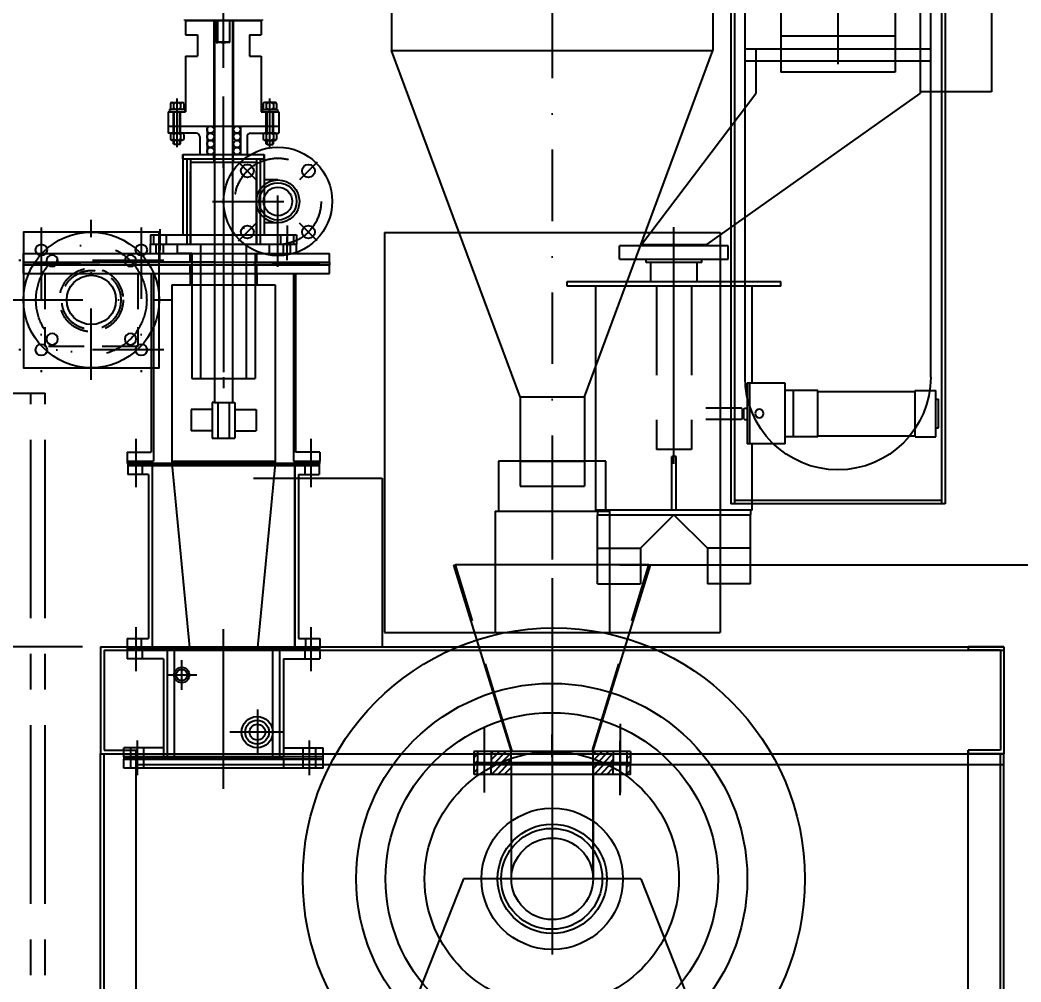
# Model space of a CAD drawing. Extents: x -24065 to -11187, y -102841 to -92978.
# Drawn here: x -22012 to -20610, y -95114 to -93767 of the extents above; entities that cross this region are included whole.
import ezdxf

# ---------------------------------------------------------------- set-up
doc = ezdxf.new("R2010")
doc.units = 0
doc.header["$LTSCALE"] = 200
doc.header["$MEASUREMENT"] = 0
doc.header["$PDMODE"] = 35
doc.header["$PDSIZE"] = 5
for name, pattern in [('CENTER', [2, 1.25, -0.25, 0.25, -0.25]), ('DASHDOT', [1, 0.5, -0.25, 0, -0.25]), ('DASHED2', [0.375, 0.25, -0.125]), ('HIDDEN', [0.375, 0.25, -0.125])]:
    doc.linetypes.add(name, pattern=pattern)
for name, color, linetype in [('CENTRO', 1, 'DASHDOT'), ('DIM', 1, 'Continuous'), ('M-4', 4, 'Continuous'), ('M2', 2, 'Continuous'), ('M3', 3, 'Continuous'), ('M4', 4, 'Continuous'), ('MC1', 8, 'CENTER'), ('MT1', 7, 'HIDDEN'), ('MT2', 1, 'DASHED2')]:
    doc.layers.add(name, color=color, linetype=linetype)
doc.styles.add('ROMANS', font='romans.shx')
doc.dimstyles.new('CEMI-1-10', dxfattribs={"dimscale": 10, "dimtxt": 2.5, "dimasz": 2.5, "dimexe": 1, "dimexo": 1, "dimtad": 1, "dimdec": 0, "dimtxsty": 'ROMANS', "dimcen": 0, "dimclrd": 1, "dimclre": 1, "dimclrt": 3, "dimadec": 0, "dimazin": 2, "dimtfac": 1, "dimtdec": 0, "dimtmove": 0, "dimatfit": 3, "dimfxl": 1.25, "dimlwd": -1, "dimlwe": -1, "dimarcsym": 1})
doc.dimstyles.new('CEMI-1. 25', dxfattribs={"dimscale": 25, "dimtxt": 2.5, "dimasz": 2.5, "dimexe": 1, "dimexo": 1, "dimtad": 1, "dimdec": 0, "dimtxsty": 'ROMANS', "dimcen": 0, "dimclrd": 1, "dimclre": 1, "dimclrt": 3, "dimadec": 0, "dimazin": 2, "dimtfac": 1, "dimtdec": 0, "dimtmove": 0, "dimatfit": 3, "dimfxl": 1.25, "dimlwd": -1, "dimlwe": -1, "dimarcsym": 1})

# ---------------------------------------------------------------- blocks, each defined once
blk = doc.blocks.new('desviador')
at = {"layer": 'M3'}
for p, q in [((2109.1, -17078.3, -7.8), (2261.1, -17078.3, -7.8)), ((2109.1, -17097.3, -7.8), (2109.1, -17078.3, -7.8)), ((2231.2, -17076.7, -7.8), (2139.1, -17076.7, -7.8)), ((2139.1, -17076.7, -7.8), (2139.1, -17078.3, -7.8)), ((2231.2, -17076.7, -7.8), (2231.2, -17078.3, -7.8)), ((2261.1, -17097.3, -7.8), (2261.1, -17078.3, -7.8)), ((2261.1, -17097.3, -7.8), (2109.1, -17097.3, -7.8)), ((2146.1, -17101.7, -7.8), (2146.1, -17097.3, -7.8)), ((2146.1, -17101.7, -7.8), (2224.1, -17101.7, -7.8)), ((2152.6, -17128.3, -7.8), (2152.6, -17101.7, -7.8)), ((2217.6, -17128.3, -7.8), (2217.6, -17101.7, -7.8)), ((2224.1, -17101.7, -7.8), (2224.1, -17097.3, -7.8)), ((2334.6, -17128.3, -7.8), (2035.6, -17128.3, -7.8)), ((2035.6, -17134.7, -7.8), (2035.6, -17128.3, -7.8)), ((2035.6, -17134.7, -7.8), (2334.6, -17134.7, -7.8)), ((2075.6, -17270.9, -7.8), (2075.6, -17134.7, -7.8)), ((2294.6, -17448.7, -7.8), (2294.6, -17134.7, -7.8)), ((2334.6, -17134.7, -7.8), (2334.6, -17128.3, -7.8)), ((2029.5, -17270.9, -7.8), (2082.5, -17270.9, -7.8)), ((2029.5, -17355.9, -7.8), (2029.5, -17270.9, -7.8)), ((2079.5, -17270.9, -7.8), (2079.5, -17355.9, -7.8)), ((2082.5, -17270.9, -7.8), (2082.5, -17355.9, -7.8)), ((1814.5, -17333.4, -7.8), (1814.5, -17293.4, -7.8)), ((1818.5, -17293.4, -7.8), (1814.5, -17293.4, -7.8)), ((1847.5, -17280.9, -7.8), (1818.5, -17280.9, -7.8)), ((1818.5, -17345.9, -7.8), (1818.5, -17280.9, -7.8)), ((1847.5, -17345.9, -7.8), (1847.5, -17280.9, -7.8)), ((1983.5, -17282.4, -7.8), (1847.5, -17282.4, -7.8)), ((1983.5, -17280.9, -7.8), (2029.5, -17280.9, -7.8)), ((1983.5, -17345.9, -7.8), (1983.5, -17280.9, -7.8)), ((2017.5, -17345.9, -7.8), (2017.5, -17280.9, -7.8)), ((1818.5, -17333.4, -7.8), (1814.5, -17333.4, -7.8)), ((1847.5, -17345.9, -7.8), (1818.5, -17345.9, -7.8)), ((1983.5, -17344.4, -7.8), (1847.5, -17344.4, -7.8)), ((1983.5, -17345.9, -7.8), (2029.5, -17345.9, -7.8)), ((2029.5, -17355.9, -7.8), (2082.5, -17355.9, -7.8)), ((2075.6, -17448.7, -7.8), (2075.6, -17355.9, -7.8)), ((2182.1, -17373.7, -7.8), (2188.1, -17373.7, -7.8)), ((2182.1, -17448.7, -7.8), (2182.1, -17373.7, -7.8)), ((2188.1, -17448.7, -7.8), (2188.1, -17373.7, -7.8)), ((2075.6, -17448.7, -7.8), (2294.6, -17448.7, -7.8)), ((2078.1, -17448.7, -7.8), (2078.1, -17455, -7.8)), ((2292.1, -17455, -7.8), (2078.1, -17455, -7.8)), ((2078.1, -17552, -7.8), (2078.1, -17455, -7.8)), ((2185.1, -17455, -7.8), (2138.1, -17502, -7.8)), ((2185.1, -17455, -7.8), (2232.1, -17502, -7.8)), ((2292.1, -17448.7, -7.8), (2292.1, -17455, -7.8)), ((2292.1, -17552, -7.8), (2292.1, -17455, -7.8)), ((2078.1, -17502, -7.8), (2138.1, -17502, -7.8)), ((2138.1, -17502, -7.8), (2138.1, -17552, -7.8)), ((2292.1, -17502, -7.8), (2232.1, -17502, -7.8)), ((2232.1, -17502, -7.8), (2232.1, -17552, -7.8)), ((2078.1, -17552, -7.8), (2138.1, -17552, -7.8)), ((2292.1, -17552, -7.8), (2232.1, -17552, -7.8))]:
    blk.add_line(p, q, dxfattribs=at)
blk.add_circle((2065.5, -17313.4, -7.8), 6, dxfattribs=at)
at = {"layer": 'MC1', "ltscale": 50}
blk.add_line((2185.1, -17383.7, -7.8), (2185.1, -17052.1, -7.8), dxfattribs=at)
at = {"layer": 'MT1', "ltscale": 2.5}
for p, q in [((2160.6, -17134.7, -7.8), (2160.6, -17363.7, -7.8)), ((2209.6, -17134.7, -7.8), (2209.6, -17363.7, -7.8)), ((2160.6, -17363.7, -7.8), (2209.6, -17363.7, -7.8))]:
    blk.add_line(p, q, dxfattribs=at)
at = {"layer": 'MT1'}
for p, q in [((2086.4, -17305.7, -7.8), (2082.5, -17305.7, -7.8)), ((2087.4, -17306.7, -7.8), (2086.4, -17305.7, -7.8)), ((2087.4, -17320.7, -7.8), (2087.4, -17306.7, -7.8)), ((2089.4, -17306.7, -7.8), (2090.4, -17305.7, -7.8)), ((2089.4, -17306.7, -7.8), (2089.4, -17320.7, -7.8)), ((2090.4, -17305.7, -7.8), (2160.6, -17305.7, -7.8)), ((2087.4, -17320.7, -7.8), (2086.4, -17321.7, -7.8)), ((2089.4, -17320.7, -7.8), (2090.4, -17321.7, -7.8)), ((2086.4, -17321.7, -7.8), (2082.5, -17321.7, -7.8)), ((2090.4, -17321.7, -7.8), (2160.6, -17321.7, -7.8))]:
    blk.add_line(p, q, dxfattribs=at)
blk = doc.blocks.new('hjhjghjg')
at = {"layer": 'CENTRO'}
blk.add_line((-6243.7, -16380), (-6243.7, -17499.4), dxfattribs=at)
at = {"layer": 'M3'}
for p, q in [((-6468.7, -16431.4), (-6468.7, -16641.4)), ((-6468.7, -16431.4), (-6018.7, -16431.4)), ((-6018.7, -16431.4), (-6018.7, -16641.4)), ((-6468.7, -16641.4), (-6018.7, -16641.4)), ((-6288.7, -17126.4), (-6468.7, -16641.4)), ((-6198.7, -17126.4), (-6018.7, -16641.4)), ((-6478.7, -16896.4), (-6478.7, -17456.4)), ((-6478.7, -16896.4), (-6008.7, -16896.4)), ((-6008.7, -16896.4), (-6008.7, -17456.4)), ((-6288.7, -17126.4), (-6288.7, -17251.4)), ((-6288.7, -17126.4), (-6198.7, -17126.4)), ((-6198.7, -17126.4), (-6198.7, -17251.4)), ((-6318.7, -17216.4), (-6318.7, -17286.4)), ((-6168.7, -17216.4), (-6318.7, -17216.4)), ((-6288.7, -17216.4), (-6198.7, -17216.4)), ((-6168.7, -17286.4), (-6168.7, -17216.4)), ((-6288.7, -17251.4), (-6198.7, -17251.4)), ((-6323.7, -17286.4), (-6323.7, -17456.4)), ((-6323.7, -17286.4), (-6163.7, -17286.4)), ((-6318.7, -17286.4), (-6168.7, -17286.4)), ((-6163.7, -17286.4), (-6163.7, -17456.4)), ((-6478.7, -17456.4), (-6008.7, -17456.4))]:
    blk.add_line(p, q, dxfattribs=at)
blk = doc.blocks.new('fgdf')
at = {"layer": 'DIM', "true_color": 0x939598}
h = blk.add_hatch(dxfattribs=at)
h.set_pattern_fill('ANSI31', color=252, scale=2)
h.set_pattern_definition([(45, (-633680.354, 15213.3335), (-4.49012806, 4.49012806), [])])
h.paths.add_polyline_path([(-4956.8, -17726.7), (-4984.8, -17726.7), (-4984.8, -17710.7), (-4956.8, -17710.7)])
h.paths.add_polyline_path([(-5003.8, -17726.7), (-5008.8, -17726.7), (-5008.8, -17710.7), (-5003.8, -17710.7)])
h.paths.add_polyline_path([(-4813.8, -17726.7), (-4841.8, -17726.7), (-4841.8, -17710.7), (-4813.8, -17710.7)])
h.paths.add_polyline_path([(-4789.8, -17726.7), (-4794.8, -17726.7), (-4794.8, -17710.7), (-4789.8, -17710.7)])
at = {"layer": 'CENTRO'}
for p, q in [((-4899.3, -17341.6), (-4899.3, -17752.5)), ((-4994.3, -17677.1), (-4994.3, -17767.8)), ((-4804.3, -17672), (-4804.3, -17767.8))]:
    blk.add_line(p, q, dxfattribs=at)
at = {"layer": 'M4'}
for p, q in [((-5036.9, -17449.6), (-5034.7, -17448.9)), ((-4956.4, -17710.7), (-5036.9, -17449.6)), ((-4763.8, -17448.9), (-5034.7, -17448.9)), ((-4842.2, -17710.7), (-4761.6, -17449.6)), ((-4761.6, -17449.6), (-4763.8, -17448.9)), ((-5008.8, -17710.7), (-5008.8, -17726.7)), ((-4789.8, -17710.7), (-5008.8, -17710.7)), ((-4789.8, -17710.7), (-5008.8, -17710.7)), ((-5003.8, -17710.7), (-5003.8, -17726.7)), ((-4984.8, -17710.7), (-4984.8, -17726.7)), ((-4956.8, -17726.7), (-4956.8, -17710.7)), ((-4841.8, -17726.7), (-4841.8, -17710.7)), ((-4813.8, -17710.7), (-4813.8, -17726.7)), ((-4794.8, -17710.7), (-4794.8, -17726.7)), ((-4789.8, -17710.7), (-4789.8, -17726.7)), ((-4789.8, -17726.7), (-5008.8, -17726.7))]:
    blk.add_line(p, q, dxfattribs=at)
at = {"layer": 'MT2', "ltscale": 2.5}
for p, q in [((-4956.4, -17707.2), (-5034.7, -17448.9)), ((-4842.2, -17707.2), (-4763.8, -17448.9)), ((-4956.4, -17707.2), (-4956.4, -17710.7)), ((-4842.2, -17710.7), (-4842.2, -17707.2))]:
    blk.add_line(p, q, dxfattribs=at)
blk = doc.blocks.new('moinhokjjh')
at = {"layer": 'DIM', "true_color": 0x939598}
h = blk.add_hatch(dxfattribs=at)
h.set_pattern_fill('ANSI31', color=252, scale=2)
h.set_pattern_definition([(45, (-635024.8145, 15123.4), (-4.49012806, 4.49012806), [])])
h.paths.add_polyline_path([(-6301.2, -17974.7), (-6329.2, -17974.7), (-6329.2, -17990.7), (-6301.2, -17990.7)])
h.paths.add_polyline_path([(-6348.2, -17974.7), (-6353.2, -17974.7), (-6353.2, -17990.7), (-6348.2, -17990.7)])
h.paths.add_polyline_path([(-6158.2, -17974.7), (-6186.2, -17974.7), (-6186.2, -17990.7), (-6158.2, -17990.7)])
h.paths.add_polyline_path([(-6134.2, -17974.7), (-6139.2, -17974.7), (-6139.2, -17990.7), (-6134.2, -17990.7)])
at = {"layer": 'DIM'}
blk.add_line((-6243.7, -17750), (-6243.7, -18243.1), dxfattribs=at)
at = {"layer": 'M2'}
for p, q in [((-6353.2, -17990.7), (-6353.2, -17974.7)), ((-6134.2, -17974.7), (-6353.2, -17974.7)), ((-6348.2, -17990.7), (-6348.2, -17974.7)), ((-6329.2, -17990.7), (-6329.2, -17974.7)), ((-6301.2, -17974.7), (-6301.2, -17990.7)), ((-6300.9, -17974.7), (-6186.6, -17974.7)), ((-6300.9, -18137), (-6300.9, -17974.7)), ((-6294.9, -17974.9), (-6294.9, -17974.7)), ((-6186.6, -18137), (-6186.6, -17974.7)), ((-6186.2, -17974.7), (-6186.2, -18137)), ((-6158.2, -17990.7), (-6158.2, -17974.7)), ((-6139.2, -17990.7), (-6139.2, -17974.7)), ((-6134.2, -17990.7), (-6134.2, -17974.7)), ((-6134.2, -17990.7), (-6353.2, -17990.7)), ((-6134.2, -17990.7), (-6353.2, -17990.7))]:
    blk.add_line(p, q, dxfattribs=at)
blk.add_circle((-6243.7, -18137), 57.1, dxfattribs=at)
at = {"layer": 'M3'}
for p, q in [((-6367.7, -18137), (-6472.1, -18399.9)), ((-6119.7, -18137), (-6367.7, -18137)), ((-6119.7, -18137), (-6015.4, -18399.9)), ((-5941.2, -18399.9), (-6546.2, -18399.9)), ((-6546.2, -18422), (-6546.2, -18399.9)), ((-5941.2, -18422), (-5941.2, -18399.9)), ((-6876.2, -18422), (-6926.2, -18422)), ((-6926.2, -18422), (-6926.2, -18427)), ((-6881.2, -18427), (-6926.2, -18427)), ((-6881.2, -18427), (-6881.2, -18567)), ((-6876.2, -18422), (-6876.2, -18572)), ((-5991.2, -18422), (-6876.2, -18422)), ((-6496.2, -18422), (-6546.2, -18422)), ((-6546.2, -18422), (-6546.2, -18427)), ((-6501.2, -18427), (-6546.2, -18427)), ((-6501.2, -18427), (-6501.2, -18567)), ((-6496.2, -18422), (-6496.2, -18572)), ((-5991.2, -18422), (-5991.2, -18572)), ((-5991.2, -18422), (-5941.2, -18422)), ((-5986.2, -18427), (-5986.2, -18567)), ((-5986.2, -18427), (-5941.2, -18427)), ((-5941.2, -18422), (-5941.2, -18427)), ((-6881.2, -18567), (-6926.2, -18567)), ((-6926.2, -18567), (-6926.2, -18572)), ((-6501.2, -18567), (-6546.2, -18567)), ((-6546.2, -18567), (-6546.2, -18572)), ((-5986.2, -18567), (-5941.2, -18567)), ((-5941.2, -18567), (-5941.2, -18572)), ((-6876.2, -18572), (-6926.2, -18572)), ((-5991.2, -18572), (-6876.2, -18572)), ((-6496.2, -18572), (-6546.2, -18572)), ((-5991.2, -18572), (-5941.2, -18572))]:
    blk.add_line(p, q, dxfattribs=at)
for centre, radius in [((-6241.5, -18137), 351.5), ((-6244.3, -18137), 273.7), ((-6244.3, -18137), 232.7), ((-6244.3, -18137), 178), ((-6243.7, -18137), 99), ((-6243.7, -18137), 76.5), ((-6244.3, -18137), 70.7)]:
    blk.add_circle(centre, radius, dxfattribs=at)
blk = doc.blocks.new('hjgkjk')
at = {"layer": 'CENTRO'}
for p, q in [((9934.9, -27148.9), (9934.9, -27659.9)), ((9731.3, -27289.1), (10175.5, -27289.1)), ((9731.3, -27501.8), (10175.5, -27501.8))]:
    blk.add_line(p, q, dxfattribs=at)
at = {"layer": 'DIM'}
for p, q in [((9804.9, -27628), (10064.9, -27628)), ((9804.9, -27644.8), (10064.9, -27644.8))]:
    blk.add_line(p, q, dxfattribs=at)
at = {"layer": 'M3'}
for p, q in [((9719.9, -27197.9), (9719.9, -27687.5)), ((9719.9, -27197.9), (9819.9, -27197.9)), ((9819.9, -27197.9), (9819.9, -27687.5)), ((10049.9, -27197.9), (9819.9, -27197.9)), ((10049.9, -27197.9), (10049.9, -27356.1)), ((9874.9, -27356.1), (9819.9, -27356.1)), ((9819.9, -27361.9), (10049.9, -27361.9)), ((9819.9, -27367.7), (10049.9, -27367.7)), ((9874.9, -27356.1), (9874.9, -27361.9)), ((9874.9, -27356.1), (10049.9, -27356.1)), ((10044.9, -27356.1), (10044.9, -27361.9)), ((10049.9, -27361.9), (10049.9, -27367.7)), ((9854.9, -27407.9), (9854.9, -27659.9)), ((9854.9, -27407.9), (10014.9, -27407.9)), ((10014.9, -27407.9), (10014.9, -27659.9)), ((9774.9, -27464.8), (9774.9, -27469.8)), ((9774.9, -27464.8), (10094.9, -27464.8)), ((10094.9, -27464.8), (10094.9, -27469.8)), ((9774.9, -27469.8), (10094.9, -27469.8)), ((9784.9, -27469.8), (9784.9, -28264.8)), ((9789.9, -27469.8), (9789.9, -28264.8)), ((9804.9, -28087.1), (9804.9, -27469.8)), ((10064.9, -28087.1), (10064.9, -27469.8)), ((10079.9, -27469.8), (10079.9, -28264.8)), ((10084.9, -27469.8), (10084.9, -28264.8)), ((9744.9, -27491.8), (9854.9, -27491.8)), ((9744.9, -27491.8), (9744.9, -27511.8)), ((9744.9, -27511.8), (9854.9, -27511.8)), ((9854.9, -27609.5), (10014.9, -27609.5)), ((9854.9, -27659.9), (10014.9, -27659.9)), ((9719.9, -27687.5), (9819.9, -27687.5)), ((9784.9, -28264.8), (10084.9, -28264.8)), ((9789.9, -28259.8), (10079.9, -28259.8))]:
    blk.add_line(p, q, dxfattribs=at)
blk.add_circle((9934.9, -27501.8), 59.8, dxfattribs=at)
for centre, radius, start, end in [((10060.9, -27277), 79.9, 262.0615, 97.9385), ((9934.9, -28087.1), 130, 180, 0)]:
    blk.add_arc(centre, radius, start, end, dxfattribs=at)
blk = doc.blocks.new('u6')
at = {"layer": 'M4'}
for p, q in [((-1668.5, -18441.7), (-1668.5, -18591.7)), ((-1668.5, -18441.7), (-1618.5, -18441.7)), ((-1618.5, -18441.7), (-1618.5, -18446.7)), ((-1663.5, -18446.7), (-1663.5, -18586.7)), ((-1663.5, -18446.7), (-1618.5, -18446.7)), ((-1668.5, -18591.7), (-1618.5, -18591.7)), ((-1663.5, -18586.7), (-1618.5, -18586.7)), ((-1618.5, -18586.7), (-1618.5, -18591.7))]:
    blk.add_line(p, q, dxfattribs=at)
blk = doc.blocks.new('*D35')
at = {"layer": 'Defpoints', "color": 0, "transparency": 16777216}
for p in [(-21899.2, -94644.9), (-23572.2, -97035), (-22871.7, -97035)]:
    blk.add_point(p, dxfattribs=at)
at = {"layer": 'DIM', "color": 1, "transparency": 16777216}
for p, q in [((-21924.2, -94644.9), (-23597.2, -94644.9)), ((-23572.2, -94707.4), (-23572.2, -96972.5)), ((-22896.7, -97035), (-23597.2, -97035))]:
    blk.add_line(p, q, dxfattribs=at)
for points in [[(-23582.6, -94707.4), (-23561.8, -94707.4), (-23572.2, -94644.9)], [(-23582.6, -96972.5), (-23561.8, -96972.5), (-23572.2, -97035)]]:
    blk.add_solid(points, dxfattribs=at)
at = {"layer": 'DIM', "color": 3, "transparency": 16777216, "insert": (-23619.1, -95840), "char_height": 62.5, "attachment_point": 5, "rotation": 90, "style": 'ROMANS'}
blk.add_mtext('2390', dxfattribs=at)
blk = doc.blocks.new('*D55')
at = {"layer": 'Defpoints', "color": 0, "transparency": 16777216}
for p in [(-21182.1, -94530), (-20871.5, -95405), (-20481.4, -95405)]:
    blk.add_point(p, dxfattribs=at)
at = {"layer": 'DIM', "color": 1, "transparency": 16777216}
for p, q in [((-21172.1, -94530), (-20471.4, -94530)), ((-20481.4, -94555), (-20481.4, -95380)), ((-20861.5, -95405), (-20471.4, -95405))]:
    blk.add_line(p, q, dxfattribs=at)
for points in [[(-20485.6, -94555), (-20477.3, -94555), (-20481.4, -94530)], [(-20485.6, -95380), (-20477.3, -95380), (-20481.4, -95405)]]:
    blk.add_solid(points, dxfattribs=at)
at = {"layer": 'DIM', "color": 3, "transparency": 16777216, "insert": (-20500.2, -94967.5), "char_height": 25, "attachment_point": 5, "rotation": 90, "style": 'ROMANS'}
blk.add_mtext('875', dxfattribs=at)
blk = doc.blocks.new('*U32')
at = {"layer": 'M3'}
blk.add_circle((0, 0), 8, dxfattribs=at)
blk = doc.blocks.new('*U33')
at = {"layer": 'DIM', "color": 0, "linetype": 'ByBlock', "lineweight": -2, "transparency": 16777216}
for p, rotation in [((-13336.3, -22631.7), 180), ((-13226.7, -22631.7), 90.00000000000001), ((-13336.3, -22741.3), 270)]:
    blk.add_blockref('*U32', p, dxfattribs=dict(at, rotation=rotation))
blk.add_blockref('*U32', (-13226.7, -22741.3), dxfattribs=at)
blk = doc.blocks.new('flan')
at = {"layer": 'CENTRO'}
for p, q in [((-4763.2, -84166.9), (-4763.2, -84369.8)), ((-4693.2, -84380.4), (-4693.2, -84156.4)), ((-4623.2, -84166.9), (-4623.2, -84369.8)), ((-4591.7, -84213.2), (-4794.7, -84213.2)), ((-4805.2, -84268.4), (-4581.2, -84268.4)), ((-4591.7, -84338.4), (-4794.7, -84338.4))]:
    blk.add_line(p, q, dxfattribs=at)
blk.add_circle((-4693.2, -84268.4), 77.5, dxfattribs=at)
at = {"layer": 'DIM', "linetype": 'DASHED2'}
for radius in [44.5, 41.3]:
    blk.add_circle((-4693.2, -84268.4), radius, dxfattribs=at)
at = {"layer": 'M3'}
blk.add_lwpolyline([(-4598.2, -84173.4), (-4788.2, -84173.4), (-4788.2, -84363.4), (-4598.2, -84363.4)], close=True, dxfattribs=at)
for centre, radius in [((-4693.2, -84268.4), 95), ((-4763.2, -84198.4), 8), ((-4623.2, -84198.4), 8), ((-4693.2, -84268.4), 34.5), ((-4693.2, -84268.4), 34.5), ((-4763.2, -84338.4), 8), ((-4623.2, -84338.4), 8)]:
    blk.add_circle(centre, radius, dxfattribs=at)
at = {"layer": 'DIM', "xscale": -1}
blk.add_blockref('*U33', (-17974.7, -61581.9), dxfattribs=at)
blk = doc.blocks.new('motor')
at = {"layer": 'M2', "linetype": 'Continuous'}
for p, q in [((-2931.4, -85759.7), (-2931.4, -85758.5)), ((-2879.6, -85759.7), (-2931.4, -85759.7)), ((-2931.2, -85759.7), (-2931.2, -85759.7)), ((-2877.1, -85759.7), (-2931.1, -85759.7)), ((-2887.4, -85761.3), (-2885.7, -85761.3)), ((-2887.4, -85790.7), (-2887.4, -85761.3)), ((-2886, -85759.7), (-2886, -85759.9)), ((-2885.7, -85761.3), (-2885.7, -85790.2)), ((-2885.7, -85762.2), (-2885.7, -85761.3)), ((-2822.9, -85759.7), (-2877.1, -85759.7)), ((-2868.3, -85790.2), (-2868.3, -85759.7)), ((-2823.1, -85759.7), (-2823.1, -85759.7)), ((-2822.8, -85758.5), (-2822.9, -85759.7)), ((-2887.4, -85790.7), (-2885.2, -85790.7)), ((-2868.3, -85790.2), (-2885.7, -85790.2)), ((-2868.7, -85790.7), (-2885.2, -85790.7)), ((-2880, -85788.8), (-2880, -85790.7)), ((-2880, -85790.7), (-2874.3, -85790.7)), ((-2874.3, -85790.7), (-2874.3, -85788.8)), ((-2868.7, -85790.7), (-2868.3, -85790.2))]:
    blk.add_line(p, q, dxfattribs=at)
blk.add_open_spline([(-2886, -85759.9), (-2886, -85759.9), (-2886, -85759.9), (-2885.9, -85760.1), (-2885.8, -85760.5), (-2885.7, -85761), (-2885.7, -85761.3), (-2885.7, -85761.3)], degree=3, knots=[0, 0, 0, 0, 0.0633844, 0.2705369, 0.4797635, 0.6952393, 0.7443554, 0.7443554, 0.7443554, 0.7443554], dxfattribs=at)
blk.add_open_spline([(-2885.7, -85790.2), (-2885.5, -85790.4), (-2885.3, -85790.5), (-2885.2, -85790.7)], degree=3, dxfattribs=at)
at = {"layer": 'MC1', "linetype": 'DASHDOT', "ltscale": 3}
blk.add_line((-2877.1, -85826.1), (-2877.1, -85502.3), dxfattribs=at)
blk = doc.blocks.new('*U58')
at = {"layer": 'CENTRO'}
blk.add_line((-12.3, -12.3), (12.3, 12.3), dxfattribs=at)
at = {"layer": 'M3'}
blk.add_circle((0, 0), 9, dxfattribs=at)
blk = doc.blocks.new('*U59')
at = {"layer": 'DIM', "color": 0, "linetype": 'ByBlock', "lineweight": -2, "transparency": 16777216}
for p, rotation in [((-5728.3, -84150.7), 269.9999999999999), ((-5642.8, -84150.7), 180), ((-5642.8, -84236.2), 90.00000000000001)]:
    blk.add_blockref('*U58', p, dxfattribs=dict(at, rotation=rotation))
blk.add_blockref('*U58', (-5728.3, -84236.2), dxfattribs=at)
blk = doc.blocks.new('FGDFGDFG')
at = {"layer": 'CENTRO'}
blk.add_line((-6701.3, -94733.7), (-6701.3, -94949.2), dxfattribs=at)
at = {"layer": 'DIM', "color": 8, "linetype": 'Continuous'}
for p, q in [((-6636.8, -94747.7), (-6637.1, -94747.4)), ((-6765.5, -94760.4), (-6765.8, -94760.2))]:
    blk.add_line(p, q, dxfattribs=at)
at = {"layer": 'M4'}
for p, q in [((-6765.8, -94760.4), (-6765.8, -94747.4)), ((-6765.8, -94747.4), (-6636.8, -94747.4)), ((-6733.3, -94747.4), (-6733.3, -94935.4)), ((-6669.3, -94747.4), (-6669.3, -94935.4)), ((-6636.8, -94760.4), (-6636.8, -94747.4)), ((-6745.8, -94760.4), (-6765.8, -94760.4)), ((-6745.8, -94760.4), (-6745.8, -94935.4)), ((-6656.8, -94760.4), (-6656.8, -94935.4)), ((-6656.8, -94760.4), (-6636.8, -94760.4)), ((-6745.8, -94935.4), (-6656.8, -94935.4))]:
    blk.add_line(p, q, dxfattribs=at)
blk = doc.blocks.new('GFDHGKK')
at = {"layer": 'CENTRO'}
for p, q in [((-7067.5, -94640.6), (-7067.5, -94535.3)), ((-7132.5, -94611.5), (-7132.5, -94543.3)), ((-7002.5, -94611.5), (-7002.5, -94543.3)), ((-6991.3, -94779.1), (-6991.3, -94595.8)), ((-7067.5, -94631.8), (-7067.5, -94926.4)), ((-7082.9, -94687.4), (-6899.6, -94687.4)), ((-7067.5, -94684.2), (-7067.5, -94774.3)), ((-6978.5, -94721.2), (-6978.5, -94750.7)), ((-7156.5, -94726.2), (-7156.5, -94755.7)), ((-7156.5, -94769.7), (-7156.5, -94737.5)), ((-6978.5, -94769.7), (-6978.5, -94737.5)), ((-7190, -95020.1), (-7190, -95069.7)), ((-6945, -95020.1), (-6945, -95069.7)), ((-7190, -95040.2), (-7190, -95087.5)), ((-6945, -95040.2), (-6945, -95087.5)), ((-7190, -95283.9), (-7190, -95331.3)), ((-6945, -95283.9), (-6945, -95331.3)), ((-7190, -95298.2), (-7190, -95345.5)), ((-6945, -95298.2), (-6945, -95345.5))]:
    blk.add_line(p, q, dxfattribs=at)
blk.add_circle((-6991.3, -94687.4), 60.5, dxfattribs=at)
at = {"layer": 'DIM'}
for p, q in [((-7104, -94627.9), (-7104, -94627.9)), ((-7067.5, -95510.1), (-7067.5, -95286.4)), ((-7125.8, -95371.5), (-7125.8, -95329.8)), ((-7146.6, -95350.7), (-7105, -95350.7)), ((-7020, -95399), (-7020, -95462.6)), ((-6982.2, -95430.8), (-7058.5, -95430.8)), ((-7188, -95491.2), (-7188, -95442.6)), ((-6947, -95491.2), (-6947, -95442.6))]:
    blk.add_line(p, q, dxfattribs=at)
at = {"layer": 'M-4'}
for p, q in [((-7021.3, -94632.9), (-7113.6, -94632.9)), ((-7081, -94627.9), (-7081, -94632.9)), ((-7054, -94627.9), (-7054, -94632.9)), ((-7113.6, -94747.4), (-7113.6, -94644.9)), ((-7021.3, -94747.4), (-7021.3, -94644.9)), ((-7136.5, -95315.4), (-7136.5, -95465.4)), ((-6998.5, -95465.4), (-6998.5, -95315.4))]:
    blk.add_line(p, q, dxfattribs=at)
for centre, radius in [((-6991.3, -94687.4), 20), ((-7020, -95430.8), 11)]:
    blk.add_circle(centre, radius, dxfattribs=at)
at = {"layer": 'M2', "linetype": 'Continuous', "ltscale": 0.05}
for p, q in [((-7141.8, -94550.8), (-7141.8, -94557)), ((-7139.6, -94548.9), (-7125.3, -94548.9)), ((-7137.5, -94550.8), (-7137.5, -94557)), ((-7127.5, -94550.8), (-7127.5, -94557)), ((-7123.1, -94550.8), (-7123.1, -94557)), ((-7011.8, -94550.8), (-7011.8, -94557)), ((-6995.3, -94548.9), (-7009.6, -94548.9)), ((-7007.5, -94550.8), (-7007.5, -94557)), ((-6997.5, -94550.8), (-6997.5, -94557)), ((-6993.1, -94550.8), (-6993.1, -94557)), ((-7121.7, -94558.9), (-7143.2, -94558.9)), ((-7143.2, -94558.9), (-7143.2, -94561.9)), ((-7143.2, -94561.9), (-7121.7, -94561.9)), ((-7137.5, -94591.9), (-7137.5, -94561.9)), ((-7136.5, -94591.9), (-7136.5, -94561.9)), ((-7128.5, -94591.9), (-7128.5, -94561.9)), ((-7127.5, -94591.9), (-7127.5, -94561.9)), ((-7121.7, -94558.9), (-7121.7, -94561.9)), ((-7013.2, -94558.9), (-6991.7, -94558.9)), ((-7013.2, -94558.9), (-7013.2, -94561.9)), ((-7013.2, -94561.9), (-6991.7, -94561.9)), ((-7007.5, -94591.9), (-7007.5, -94561.9)), ((-7006.5, -94591.9), (-7006.5, -94561.9)), ((-6998.5, -94591.9), (-6998.5, -94561.9)), ((-6997.5, -94591.9), (-6997.5, -94561.9)), ((-6991.7, -94558.9), (-6991.7, -94561.9)), ((-7141.8, -94593.8), (-7141.8, -94600)), ((-7139.6, -94591.9), (-7125.3, -94591.9)), ((-7137.5, -94593.8), (-7137.5, -94600)), ((-7127.5, -94593.8), (-7127.5, -94600)), ((-7123.1, -94593.8), (-7123.1, -94600)), ((-7011.8, -94593.8), (-7011.8, -94600)), ((-6995.3, -94591.9), (-7009.6, -94591.9)), ((-7007.5, -94593.8), (-7007.5, -94600)), ((-6997.5, -94593.8), (-6997.5, -94600)), ((-6993.1, -94593.8), (-6993.1, -94600)), ((-7125.2, -94601.9), (-7139.7, -94601.9)), ((-7137.5, -94606.9), (-7137.5, -94601.9)), ((-7136.5, -94607.9), (-7137.5, -94606.9)), ((-7136.5, -94607.9), (-7136.5, -94601.9)), ((-7128.5, -94607.9), (-7136.5, -94607.9)), ((-7128.5, -94607.9), (-7128.5, -94601.9)), ((-7128.5, -94607.9), (-7127.5, -94606.9)), ((-7127.5, -94606.9), (-7127.5, -94601.9)), ((-7009.7, -94601.9), (-6995.2, -94601.9)), ((-7007.5, -94606.9), (-7007.5, -94601.9)), ((-7006.5, -94607.9), (-7007.5, -94606.9)), ((-7006.5, -94607.9), (-7006.5, -94601.9)), ((-7006.5, -94607.9), (-6998.5, -94607.9)), ((-6998.5, -94607.9), (-6998.5, -94601.9)), ((-6998.5, -94607.9), (-6997.5, -94606.9)), ((-6997.5, -94606.9), (-6997.5, -94601.9))]:
    blk.add_line(p, q, dxfattribs=at)
for centre, radius, start, end in [((-7139.6, -94551.1), 2.21, 7.647, 172.353), ((-7132.5, -94556.4), 7.49, 48.1203, 131.8797), ((-7125.3, -94551.1), 2.21, 7.647, 172.353), ((-7009.6, -94551.1), 2.21, 7.647, 172.353), ((-7002.5, -94556.4), 7.49, 48.1203, 131.8797), ((-6995.3, -94551.1), 2.21, 7.647, 172.353), ((-7139.6, -94556.7), 2.21, 187.647, 352.353), ((-7132.5, -94551.4), 7.49, 228.1203, 311.8797), ((-7125.3, -94556.7), 2.21, 187.647, 352.353), ((-7009.6, -94556.7), 2.21, 187.647, 352.353), ((-7002.5, -94551.4), 7.49, 228.1203, 311.8797), ((-6995.3, -94556.7), 2.21, 187.647, 352.353), ((-7139.6, -94594.1), 2.21, 7.647, 172.353), ((-7132.5, -94599.4), 7.49, 48.1203, 131.8797), ((-7125.3, -94594.1), 2.21, 7.647, 172.353), ((-7009.6, -94594.1), 2.21, 7.647, 172.353), ((-7002.5, -94599.4), 7.49, 48.1203, 131.8797), ((-6995.3, -94594.1), 2.21, 7.647, 172.353), ((-7139.6, -94599.7), 2.21, 187.647, 352.353), ((-7132.5, -94594.4), 7.49, 228.1203, 311.8797), ((-7125.3, -94599.7), 2.21, 187.647, 352.353), ((-7009.6, -94599.7), 2.21, 187.647, 352.353), ((-7002.5, -94594.4), 7.49, 228.1203, 311.8797), ((-6995.3, -94599.7), 2.21, 187.647, 352.353)]:
    blk.add_arc(centre, radius, start, end, dxfattribs=at)
at = {"layer": 'M3'}
for p, q in [((-7120.5, -94433.9), (-7014.5, -94433.9)), ((-7120.5, -94433.9), (-7120.5, -94453.9)), ((-7081, -94433.9), (-7081, -94581.9)), ((-7080.2, -94433.9), (-7080.2, -94968.9)), ((-7054.8, -94433.9), (-7054.8, -94968.9)), ((-7054, -94433.9), (-7054, -94581.9)), ((-7014.5, -94433.9), (-7014.5, -94453.9)), ((-7120.5, -94453.9), (-7104, -94453.9)), ((-7104, -94453.9), (-7104, -94483.9)), ((-7031, -94453.9), (-7014.5, -94453.9)), ((-7031, -94453.9), (-7031, -94483.9)), ((-7120.5, -94483.9), (-7104, -94483.9)), ((-7120.5, -94483.9), (-7120.5, -94561.9)), ((-7031, -94483.9), (-7014.5, -94483.9)), ((-7014.5, -94483.9), (-7014.5, -94561.9)), ((-7145, -94561.9), (-7120.5, -94561.9)), ((-7145, -94561.9), (-7145, -94581.9)), ((-7014.5, -94561.9), (-6990, -94561.9)), ((-6990, -94561.9), (-6990, -94581.9)), ((-7145, -94581.9), (-6990, -94581.9)), ((-7124.6, -94621.9), (-7124.6, -94734.4)), ((-7124.6, -94627.9), (-7124.6, -94621.9)), ((-7124.6, -94621.9), (-7010.3, -94621.9)), ((-7081, -94627.9), (-7081, -94621.9)), ((-7054, -94627.9), (-7054, -94621.9)), ((-7010.3, -94621.9), (-7010.3, -94734.4)), ((-7010.3, -94627.9), (-7010.3, -94621.9)), ((-7124.6, -94627.9), (-7010.3, -94627.9)), ((-7124.6, -94627.9), (-7010.3, -94627.9)), ((-7118.6, -94627.9), (-7118.6, -94747.4)), ((-7113.6, -94627.9), (-7113.6, -94747.4)), ((-7021.3, -94627.9), (-7021.3, -94747.4)), ((-7016.3, -94627.9), (-7016.3, -94747.4)), ((-6991.3, -94657.3), (-7010.3, -94657.3)), ((-6991.3, -94717.6), (-7010.3, -94717.6)), ((-7169.8, -94734.4), (-7169.8, -94747.4)), ((-7169.8, -94734.4), (-6965.1, -94734.4)), ((-7169.8, -94734.4), (-6965.1, -94734.4)), ((-7165.5, -94734.4), (-7165.5, -94747.4)), ((-7147.5, -94734.4), (-7147.5, -94747.4)), ((-6987.5, -94734.4), (-6987.5, -94747.4)), ((-6969.5, -94734.4), (-6969.5, -94747.4)), ((-6965.1, -94734.4), (-6965.1, -94747.4)), ((-7169.8, -94760.4), (-7169.8, -94747.4)), ((-7169.8, -94747.4), (-6965.1, -94747.4)), ((-7169.8, -94747.4), (-6965.1, -94747.4)), ((-7161.5, -94760.4), (-7161.5, -94747.4)), ((-7151.5, -94760.4), (-7151.5, -94747.4)), ((-7132, -94760.4), (-7132, -94747.4)), ((-7003, -94760.4), (-7003, -94747.4)), ((-6983.5, -94760.4), (-6983.5, -94747.4)), ((-6973.5, -94760.4), (-6973.5, -94747.4)), ((-6965.1, -94760.4), (-6965.1, -94747.4)), ((-7347.5, -94760.4), (-6919, -94760.4)), ((-7347.5, -94772.4), (-7347.5, -94760.4)), ((-7114.3, -94772.4), (-7114.3, -94760.4)), ((-7020.6, -94772.4), (-7020.6, -94760.4)), ((-6919, -94772.4), (-6919, -94760.4)), ((-7347.5, -94772.4), (-6919, -94772.4)), ((-7347.5, -94776.4), (-6919, -94776.4)), ((-7347.5, -94788.4), (-7347.5, -94776.4)), ((-7114.3, -94788.4), (-7114.3, -94776.4)), ((-7020.6, -94788.4), (-7020.6, -94776.4)), ((-6919, -94788.4), (-6919, -94776.4)), ((-7347.5, -94788.4), (-6919, -94788.4)), ((-7168.5, -94788.4), (-7168.5, -95038.4)), ((-7165.5, -94788.4), (-7165.5, -95051.4)), ((-7114.3, -94788.4), (-7114.3, -94804.4)), ((-7020.6, -94788.4), (-7020.6, -94804.4)), ((-6969.5, -94788.4), (-6969.5, -95051.4)), ((-6966.5, -94788.4), (-6966.5, -95038.4)), ((-7140, -94804.4), (-7140, -95054.4)), ((-7140, -94804.4), (-6995, -94804.4)), ((-6995, -94804.4), (-6995, -95054.4)), ((-7083.5, -94968.9), (-7083.5, -95018.9)), ((-7080.2, -94968.9), (-7083.5, -94968.9)), ((-7080.2, -94968.9), (-7054.8, -94968.9)), ((-7075.5, -94968.9), (-7075.5, -95018.9)), ((-7059.5, -94968.9), (-7059.5, -95018.9)), ((-7054.8, -94968.9), (-7051.5, -94968.9)), ((-7051.5, -94968.9), (-7051.5, -95018.9)), ((-7083.4, -94978.9), (-7112.5, -94978.9)), ((-7112.5, -94978.9), (-7112.5, -95008.9)), ((-7051.5, -94978.9), (-7021.5, -94978.9)), ((-7021.5, -94978.9), (-7021.5, -95008.9)), ((-7083.4, -95008.9), (-7112.5, -95008.9)), ((-7051.5, -95008.9), (-7021.5, -95008.9)), ((-7083.5, -95018.9), (-7051.5, -95018.9)), ((-7075.5, -95018.9), (-7059.5, -95018.9)), ((-7202.5, -95038.4), (-7202.5, -95051.4)), ((-7202.5, -95038.4), (-7168.5, -95038.4)), ((-6932.5, -95038.4), (-6966.5, -95038.4)), ((-6932.5, -95038.4), (-6932.5, -95051.4)), ((-7202.5, -95051.4), (-7165.5, -95051.4)), ((-7202.5, -95051.4), (-7202.5, -95054.4)), ((-7202.5, -95054.4), (-6932.5, -95054.4)), ((-7202.5, -95054.4), (-6932.5, -95054.4)), ((-7201.5, -95057.4), (-7201.5, -95070.1)), ((-7181.5, -95057.4), (-7181.5, -95070.1)), ((-7167.5, -95057.4), (-7167.5, -95312.4)), ((-7140, -95051.4), (-6995, -95051.4)), ((-6969.5, -95051.4), (-6932.5, -95051.4)), ((-6967.5, -95057.4), (-6967.5, -95312.4)), ((-6953.5, -95057.4), (-6953.5, -95070.1)), ((-6933.5, -95057.4), (-6933.5, -95070.1)), ((-6932.5, -95054.4), (-6932.5, -95051.4)), ((-7172.5, -95070.1), (-7201.5, -95070.1)), ((-7172.5, -95070.1), (-7172.5, -95299.7)), ((-6962.5, -95070.1), (-6933.5, -95070.1)), ((-6962.5, -95070.1), (-6962.5, -95299.7)), ((-7202.5, -95299.7), (-7172.5, -95299.7)), ((-7202.5, -95299.7), (-7202.5, -95312.4)), ((-7182.5, -95299.7), (-7182.5, -95312.4)), ((-6962.5, -95299.7), (-6932.5, -95299.7)), ((-6952.5, -95299.7), (-6952.5, -95312.4)), ((-6932.5, -95299.7), (-6932.5, -95312.4)), ((-7202.5, -95312.4), (-6932.5, -95312.4)), ((-6932.5, -95315.4), (-7202.5, -95315.4)), ((-7202.5, -95315.4), (-7146.5, -95315.4)), ((-7202.5, -95315.4), (-7202.5, -95328.1)), ((-7181.5, -95315.4), (-7181.5, -95328.1)), ((-7146.5, -95315.4), (-7146.5, -95465.4)), ((-7146.5, -95315.4), (-7146.5, -95465.4)), ((-7146.5, -95315.4), (-6988.5, -95315.4)), ((-6932.5, -95315.4), (-6988.5, -95315.4)), ((-6988.5, -95465.4), (-6988.5, -95315.4)), ((-6953.5, -95315.4), (-6953.5, -95328.1)), ((-6932.5, -95315.4), (-6932.5, -95328.1)), ((-7151.5, -95328.1), (-7202.5, -95328.1)), ((-7151.5, -95328.1), (-7151.5, -95452.7)), ((-6983.5, -95328.1), (-6932.5, -95328.1)), ((-6983.5, -95328.1), (-6983.5, -95452.7)), ((-7207, -95465.4), (-7207, -95452.7)), ((-7151.5, -95452.7), (-7207, -95452.7)), ((-7197, -95481.1), (-7197, -95452.7)), ((-7179, -95481.1), (-7179, -95452.7)), ((-7151.5, -95452.7), (-7151.5, -95465.4)), ((-6983.5, -95452.7), (-6983.5, -95465.4)), ((-6983.5, -95452.7), (-6928, -95452.7)), ((-6956, -95481.1), (-6956, -95452.7)), ((-6938, -95481.1), (-6938, -95452.7)), ((-6928, -95465.4), (-6928, -95452.7)), ((-7207, -95465.4), (-7146.5, -95465.4)), ((-6928, -95468.4), (-7207, -95468.4)), ((-7207, -95481.1), (-7207, -95468.4)), ((-7151.5, -95468.4), (-7207, -95468.4)), ((-7151.5, -95465.4), (-6983.5, -95465.4)), ((-6928, -95465.4), (-6988.5, -95465.4)), ((-6983.5, -95468.4), (-6983.5, -95481.1)), ((-6983.5, -95468.4), (-6928, -95468.4)), ((-6928, -95481.1), (-6928, -95468.4)), ((-6928, -95481.1), (-7207, -95481.1))]:
    blk.add_line(p, q, dxfattribs=at)
blk.add_lwpolyline([(-7347.5, -94772.4), (-6919, -94772.4), (-6919, -94776.4, 0.018673), (-7347.5, -94776.4)], format="xyb", close=True, dxfattribs=at)
for points in [[(-6933.5, -95054.4), (-7201.5, -95054.4), (-7201.5, -95057.4), (-6933.5, -95057.4)], [(-6932.5, -95312.4), (-7202.5, -95312.4), (-7202.5, -95315.4), (-6932.5, -95315.4)], [(-6928, -95465.4), (-7207, -95465.4), (-7207, -95468.4), (-6928, -95468.4)]]:
    blk.add_lwpolyline(points, close=True, dxfattribs=at)
for centre, radius in [((-6991.3, -94687.4), 76), ((-6991.3, -94687.4), 30.1), ((-6991.3, -94687.4), 26.2), ((-7125.8, -95350.7), 10.7), ((-7125.8, -95350.7), 7.85), ((-7020.4, -95430.8), 21.9), ((-7020.4, -95430.8), 16.7)]:
    blk.add_circle(centre, radius, dxfattribs=at)
at = {"layer": 'M4', "linetype": 'Continuous', "ltscale": 0.05}
for p, q in [((-7145, -94581.9), (-7145, -94591.9)), ((-7145, -94581.9), (-6990, -94581.9)), ((-7105.5, -94591.9), (-7145, -94591.9)), ((-7090.5, -94581.9), (-7090.5, -94621.9)), ((-7043.5, -94581.9), (-7043.5, -94621.9)), ((-7029.5, -94591.9), (-6990, -94591.9)), ((-6990, -94581.9), (-6990, -94591.9)), ((-7100.5, -94596.9), (-7100.5, -94621.9)), ((-7034.5, -94596.9), (-7034.5, -94621.9)), ((-7100.5, -94621.9), (-7034.5, -94621.9))]:
    blk.add_line(p, q, dxfattribs=at)
at = {"layer": 'M4'}
for p, q in [((-7201.5, -95054.4), (-6933.5, -95054.4)), ((-7201.5, -95054.4), (-7201.5, -95057.4)), ((-7201.5, -95057.4), (-7167.5, -95057.4)), ((-7167.5, -95057.4), (-7167.5, -95312.4)), ((-7140, -95054.4), (-7115, -95312.4)), ((-6995, -95054.4), (-7020, -95312.4)), ((-6933.5, -95057.4), (-6967.5, -95057.4)), ((-6967.5, -95312.4), (-6967.5, -95057.4)), ((-6933.5, -95054.4), (-6933.5, -95057.4)), ((-7167.5, -95312.4), (-6967.5, -95312.4))]:
    blk.add_line(p, q, dxfattribs=at)
at = {"layer": 'M4', "linetype": 'Continuous', "ltscale": 0.05}
for centre in [(-7085.5, -94586.9), (-7085.5, -94596.9), (-7048.5, -94586.9), (-7048.5, -94596.9), (-7085.5, -94606.9), (-7048.5, -94606.9), (-7085.5, -94616.9), (-7048.5, -94616.9)]:
    blk.add_circle(centre, 5, dxfattribs=at)
for centre, start, end in [((-7105.5, -94596.9), 0, 90), ((-7029.5, -94596.9), 90, 180)]:
    blk.add_arc(centre, 5, start, end, dxfattribs=at)
at = {"layer": 'MT2'}
for p, q in [((-7317.5, -94788.4), (-7317.5, -94890.4)), ((-7187.5, -94788.4), (-7187.5, -94890.4)), ((-7187.5, -94890.4), (-7317.5, -94890.4))]:
    blk.add_line(p, q, dxfattribs=at)
at = {"layer": 'DIM'}
for name, p in [('motor', (-4190.3, -8674.2)), ('*U59', (-1305.7, -10494)), ('FGDFGDFG', (-366.2, 0))]:
    blk.add_blockref(name, p, dxfattribs=at)
at = {"layer": 'DIM', "linetype": 'DASHED2'}
blk.add_blockref('flan', (-2559.3, -10557), dxfattribs=at)

msp = doc.modelspace()

# ---------------------------------------------------------------- linework, layer by layer
at = {"layer": 'CENTRO'}
for p, q in [((-21361.7, -94847.7), (-21361.7, -94776.8)), ((-21266.7, -94799.8), (-21266.7, -94768)), ((-21171.7, -94852.7), (-21171.7, -94776.8))]:
    msp.add_line(p, q, dxfattribs=at)
at = {"layer": 'DIM'}
for p, q in [((-20981.7, -93808.1), (-20981.7, -93869.9)), ((-20751.7, -93853.1), (-20751.7, -93869.9)), ((-21143.2, -94083.3), (-20981.7, -93869.9)), ((-21050.3, -94081.7), (-20751.7, -93869.9)), ((-21684.9, -94408.8), (-21504.6, -94408.8)), ((-21504.6, -94408.8), (-21504.6, -94644.9))]:
    msp.add_line(p, q, dxfattribs=at)
at = {"layer": 'M4'}
for p, q in [((-21849.2, -94644.9), (-20634.2, -94644.9)), ((-21849.2, -94649.9), (-20634.2, -94649.9)), ((-21849.2, -95255), (-21849.2, -94789.9)), ((-20684.2, -95405), (-20684.2, -94789.9)), ((-21899.2, -95255), (-21899.2, -94794.9)), ((-21894.2, -95255), (-21894.2, -94794.9)), ((-21849.2, -94794.9), (-20634.2, -94794.9)), ((-20639.2, -95405), (-20639.2, -94794.9)), ((-20634.2, -95405), (-20634.2, -94794.9)), ((-21849.2, -94809.9), (-20634.2, -94809.9))]:
    msp.add_line(p, q, dxfattribs=at)
at = {"layer": 'MC1'}
for p, q in [((-22866.7, -94290), (-21976.7, -94290)), ((-21996.7, -95405), (-21996.7, -94290)), ((-21976.7, -95405), (-21976.7, -94290))]:
    msp.add_line(p, q, dxfattribs=at)

# ---------------------------------------------------------------- block references
at = {"layer": 'DIM', "xscale": -1}
for name, p in [('hjgkjk', (-10931.8, -66180.1)), ('desviador', (-18911.2, -77005, 7.8))]:
    msp.add_blockref(name, p, dxfattribs=at)
at = {"layer": 'DIM'}
for name, p in [('GFDHGKK', (-14659.5, 666.2)), ('hjhjghjg', (-15023, -77168.5)), ('fgdf', (-16367.5, -77081.1))]:
    msp.add_blockref(name, p, dxfattribs=at)
at = {"layer": 'M4'}
for name, p in [('moinhokjjh', (-15023, -76833)), ('u6', (-20230.7, -76203.2))]:
    msp.add_blockref(name, p, dxfattribs=at)
at = {"layer": 'M4', "xscale": -1}
msp.add_blockref('u6', (-22302.8, -76203.2), dxfattribs=at)

# ---------------------------------------------------------------- dimensions: what is measured, and where the dimension line sits
at = {"layer": 'DIM'}
for base, p1, p2, dimstyle, picture, middle in [((-20481.4, -95405), (-21182.1, -94530), (-20871.5, -95405), 'CEMI-1-10', '*D55', (-20500.2, -94967.5)), ((-23572.2, -97035), (-21899.2, -94644.9), (-22871.7, -97035), 'CEMI-1. 25', '*D35', (-23619.1, -95840))]:
    dim = msp.add_linear_dim(base=base, p1=p1, p2=p2, angle=90, dimstyle=dimstyle, dxfattribs=at)
    dim.commit()
    dim.dimension.update_dxf_attribs({"geometry": picture, "text_midpoint": middle})

doc.saveas('drawing.dxf')
